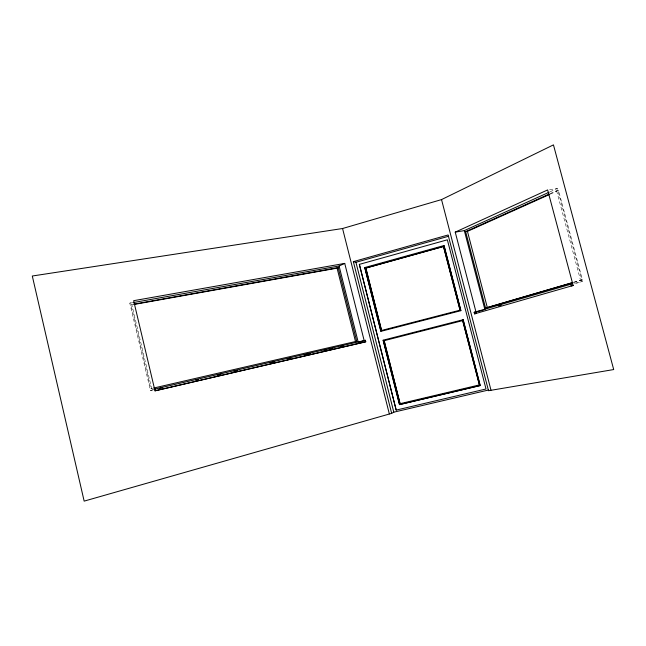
<?xml version="1.0" encoding="UTF-8"?>
<svg xmlns="http://www.w3.org/2000/svg" width="646" height="646" viewBox="0 0 646 646"><rect width="100%" height="100%" fill="white"/><g stroke="black" fill="none" stroke-linecap="round" stroke-linejoin="round"><path stroke-width="0.48" stroke-dasharray="3.23 2.42" d="M153.409 389.853L150.461 390.531L129.798 303.176L132.107 301.682M131.025 305.009L131.792 304.516L151.665 388.512L150.857 388.795L131.025 305.009L133.011 304.654M550.061 191.797L557.353 188.495L582.264 281.567L574.56 283.804M550.158 193.622L556.586 190.723L558.507 190.441L582.434 279.815L573.785 282.342M550.231 194.155L558.507 190.441M150.461 390.531L153.764 389.409M573.818 282.205L582.434 279.815M150.857 388.795L152.811 388.343M574.593 283.287L582.264 281.567M129.798 303.176L132.777 302.643M549.576 189.641L557.353 188.495M556.586 190.723L580.536 280.235"/><path stroke-width="0.97" d="M480.172 385.565L463.125 319.713L480.172 385.565L399.446 404.606L383.135 340.184L463.214 319.705M479.429 384.911L462.689 320.586L479.429 384.911L400.084 403.685L384.128 340.676L462.778 320.586M391.662 413.359L353.362 261.638L448.114 234.966L488.513 390.717L613.7 369.552L553.452 144.874L441.533 199.59L342.566 228.514L32.3 276.012L84.158 501.126L391.662 413.359L393.794 412.18L488.513 390.022M396.192 410.089L359.354 264.375L396.192 410.089L486.018 388.989L447.355 239.811L359.354 264.375M399.446 404.606L480.244 385.509M400.084 403.685L384.128 340.676M133.77 302.473L339.069 265.99L344.73 263.398L364.183 340.652L365.378 340.289L365.757 341.791L155 390.838L133.641 300.689L344.73 263.398M474.552 313.859L476.368 313.439L455.236 232.132L547.63 189.924L573.155 285.484L474.552 313.859L474.148 312.317L572.671 283.723M337.075 268.147L338.189 267.638L356.689 341.25L355.526 341.605L337.075 268.147L133.997 304.476M455.236 232.132L464.329 230.606L549.148 192.209M572.824 282.625L485.558 308.061L465.645 231.664L549.237 194.034M465.645 231.664L467.454 231.357L549.31 194.567M154.588 389.126L365.378 340.289M155 390.838L365.757 341.791M359.119 342.162L363.335 340.902M485.558 308.061L572.857 282.488M498.454 305.913L501.344 305.074M353.362 261.638L355.938 262.3L448.623 236.25M364.756 267.549L444.012 245.545L460.873 310.678L380.898 331.341L364.756 267.549L380.898 331.341M365.757 268.09L443.487 246.433L460.073 310.161L381.552 330.461L365.757 268.09L443.592 246.489M153.627 388.06L356.689 341.25M159.287 388.488L162.227 387.81M195.56 380.09L198.5 379.412M217.121 375.1L221.045 374.187M233.787 371.24L237.712 370.328M270.06 362.842L273.977 361.93M287.704 358.756L290.643 358.07M304.363 354.896L310.25 353.532M323.969 350.358L326.908 349.672M328.871 349.22L332.795 348.315M340.636 346.498L343.575 345.812M474.148 312.317L475.965 311.897M476.869 311.687L483.168 310.25M573.155 285.484L571.226 285.92L570.733 284.151M133.77 304.161L338.189 267.638M383.135 340.184L399.575 404.533M381.552 330.461L365.919 268.122M460.873 310.678L444.012 245.545M460.073 310.161L443.487 246.433M467.454 231.357L487.342 307.649M464.329 230.606L484.968 309.83M441.533 199.59L490.984 390.144M355.938 262.3L393.794 412.18M342.566 228.514L389.328 413.908M339.069 265.99L358.28 342.412M155.428 388.844L155.831 390.555"/></g></svg>
